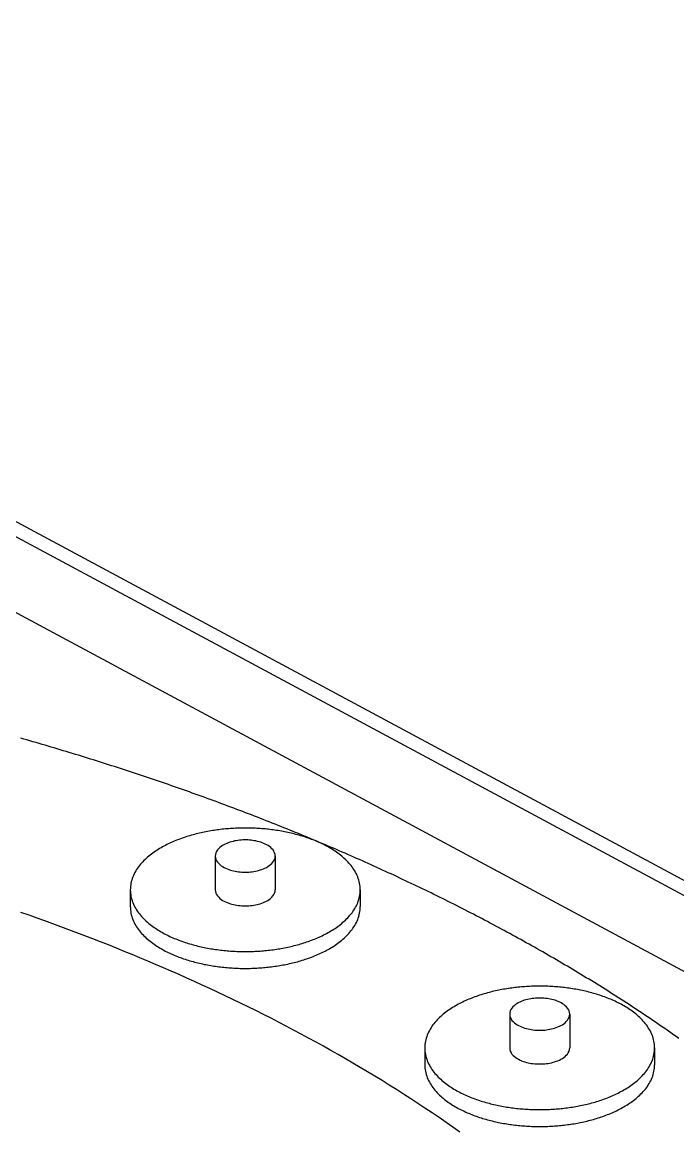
# Model space of a CAD drawing. Header units: millimetres. Extents: x 0 to 841, y 0 to 594.
# Drawn here: x 403.8 to 451.6, y 381.9 to 462.6 of the extents above; entities that cross this region are included whole.
import ezdxf

# ---------------------------------------------------------------- set-up
doc = ezdxf.new("R2010")
doc.units = ezdxf.units.MM
doc.layers.add('FINA', color=7, linetype='CONTINUOUS', lineweight=25)

msp = doc.modelspace()

# ---------------------------------------------------------------- linework, layer by layer
at = {"layer": 'FINA'}
for points in [[(335.5, 462.567), (599.5, 320.827)], [(334.469, 462.013), (598.469, 320.273)], [(389.943, 426.693), (506.009, 364.378)], [(451.682, 388.458), (451.494, 388.591), (451.305, 388.724), (451.116, 388.856), (450.927, 388.987), (450.738, 389.119), (450.548, 389.25), (450.359, 389.38), (450.169, 389.51), (449.978, 389.64), (449.788, 389.769), (449.597, 389.898), (449.406, 390.027), (449.214, 390.155), (449.022, 390.283), (448.831, 390.411), (448.638, 390.538), (448.446, 390.665), (448.253, 390.791), (448.06, 390.917), (447.867, 391.042), (447.674, 391.168), (447.48, 391.293), (447.286, 391.417), (447.092, 391.541), (446.898, 391.665), (446.703, 391.788), (446.509, 391.911), (446.314, 392.034), (446.118, 392.156), (445.923, 392.278), (445.727, 392.4), (445.531, 392.521), (445.335, 392.642), (445.139, 392.762), (444.942, 392.882), (444.745, 393.002), (444.548, 393.121), (444.351, 393.24), (444.153, 393.359), (443.956, 393.477), (443.758, 393.595), (443.56, 393.713), (443.361, 393.83), (443.163, 393.947), (442.964, 394.063), (442.765, 394.18), (442.566, 394.295), (442.367, 394.411), (442.167, 394.526), (441.967, 394.641), (441.767, 394.755), (441.567, 394.869), (441.367, 394.983), (441.166, 395.097), (440.966, 395.21), (440.765, 395.322), (440.564, 395.435), (440.362, 395.547), (440.161, 395.658), (439.959, 395.77), (439.757, 395.881), (439.555, 395.992), (439.353, 396.102), (439.15, 396.212), (438.948, 396.322), (438.745, 396.431), (438.542, 396.54), (438.339, 396.649), (438.136, 396.757), (437.932, 396.865), (437.729, 396.973), (437.525, 397.08), (437.321, 397.187), (437.116, 397.294), (436.912, 397.4), (436.708, 397.506), (436.503, 397.612), (436.298, 397.717), (436.093, 397.822), (435.888, 397.927), (435.682, 398.032), (435.477, 398.136), (435.271, 398.239), (435.065, 398.343), (434.859, 398.446), (434.653, 398.549), (434.447, 398.651), (434.24, 398.754), (434.034, 398.855), (433.827, 398.957), (433.62, 399.058), (433.413, 399.159), (433.206, 399.26), (432.998, 399.36), (432.791, 399.46), (432.583, 399.56), (432.375, 399.659), (432.167, 399.758), (431.959, 399.857), (431.751, 399.955), (431.542, 400.053), (431.334, 400.151), (431.125, 400.249), (430.916, 400.346), (430.707, 400.443), (430.498, 400.539), (430.288, 400.636), (430.079, 400.732), (429.869, 400.827), (429.66, 400.923), (429.45, 401.018), (429.24, 401.113), (429.03, 401.207), (428.819, 401.301), (428.609, 401.395), (428.399, 401.489), (428.188, 401.582), (427.977, 401.675), (427.766, 401.768), (427.555, 401.86), (427.344, 401.952), (427.133, 402.044), (426.921, 402.135), (426.71, 402.227), (426.498, 402.318), (426.286, 402.408), (426.074, 402.498), (425.862, 402.589), (425.65, 402.678), (425.438, 402.768), (425.225, 402.857), (425.013, 402.946), (424.8, 403.034), (424.587, 403.123), (424.374, 403.211), (424.161, 403.298), (423.948, 403.386), (423.735, 403.473), (423.521, 403.56), (423.308, 403.647), (423.094, 403.733), (422.881, 403.819), (422.667, 403.905), (422.453, 403.99), (422.239, 404.075), (422.025, 404.16), (421.81, 404.245), (421.596, 404.329), (421.381, 404.413), (421.167, 404.497), (420.952, 404.581), (420.737, 404.664), (420.522, 404.747), (420.307, 404.829), (420.092, 404.912), (419.877, 404.994), (419.662, 405.076), (419.446, 405.157), (419.231, 405.239), (419.015, 405.32), (418.799, 405.401), (418.583, 405.481), (418.367, 405.561), (418.151, 405.641), (417.935, 405.721), (417.719, 405.8), (417.502, 405.879), (417.286, 405.958), (417.069, 406.037), (416.853, 406.115), (416.636, 406.193), (416.419, 406.271), (416.202, 406.349), (415.985, 406.426), (415.768, 406.503), (415.551, 406.58), (415.333, 406.656), (415.116, 406.732), (414.899, 406.808), (414.681, 406.884), (414.463, 406.959), (414.245, 407.035), (414.028, 407.109), (413.81, 407.184), (413.592, 407.258), (413.373, 407.333), (413.155, 407.406), (412.937, 407.48), (412.718, 407.553), (412.5, 407.626), (412.281, 407.699), (412.063, 407.772), (411.844, 407.844), (411.625, 407.916), (411.406, 407.988), (411.187, 408.059), (410.968, 408.131), (410.749, 408.202), (410.53, 408.272), (410.31, 408.343), (410.091, 408.413), (409.871, 408.483), (409.652, 408.553), (409.432, 408.622), (409.212, 408.692), (408.993, 408.761), (408.773, 408.829), (408.553, 408.898), (408.333, 408.966), (408.113, 409.034), (407.892, 409.102), (407.672, 409.169), (407.452, 409.237), (407.231, 409.304), (407.011, 409.37), (406.79, 409.437), (406.57, 409.503), (406.349, 409.569), (406.128, 409.635), (405.907, 409.7), (405.686, 409.766), (405.465, 409.831), (405.244, 409.895), (405.023, 409.96), (404.802, 410.024), (404.58, 410.088), (404.359, 410.152), (404.138, 410.216), (403.916, 410.279), (403.694, 410.342)], [(428.451, 399.292), (428.448, 399.412), (428.439, 399.532), (428.424, 399.651), (428.403, 399.77), (428.377, 399.888), (428.345, 400.004), (428.308, 400.118), (428.266, 400.231), (428.22, 400.342), (428.168, 400.451), (428.113, 400.558), (428.053, 400.662), (427.99, 400.764), (427.923, 400.864), (427.852, 400.962), (427.779, 401.058), (427.703, 401.151), (427.624, 401.242), (427.542, 401.33), (427.458, 401.417), (427.372, 401.501), (427.284, 401.583), (427.194, 401.663), (427.102, 401.74), (427.009, 401.816), (426.913, 401.89), (426.817, 401.962), (426.719, 402.032), (426.62, 402.1), (426.519, 402.166), (426.418, 402.231), (426.315, 402.294), (426.211, 402.355), (426.106, 402.414), (426.001, 402.472), (425.894, 402.528), (425.787, 402.583), (425.679, 402.636), (425.57, 402.688), (425.461, 402.738), (425.351, 402.787), (425.24, 402.834), (425.129, 402.88), (425.017, 402.925), (424.905, 402.968), (424.792, 403.01), (424.679, 403.051), (424.565, 403.091), (424.451, 403.129), (424.337, 403.166), (424.222, 403.202), (424.106, 403.237), (423.991, 403.27), (423.875, 403.303), (423.758, 403.334), (423.642, 403.364), (423.525, 403.393), (423.408, 403.421), (423.291, 403.448), (423.173, 403.473), (423.055, 403.498), (422.937, 403.522), (422.819, 403.544), (422.7, 403.566), (422.582, 403.586), (422.463, 403.606), (422.344, 403.624), (422.225, 403.642), (422.106, 403.659), (421.986, 403.674), (421.867, 403.689), (421.747, 403.702), (421.628, 403.715), (421.508, 403.727), (421.388, 403.738), (421.268, 403.747), (421.148, 403.756), (421.028, 403.764), (420.907, 403.771), (420.787, 403.777), (420.667, 403.782), (420.547, 403.787), (420.426, 403.79), (420.306, 403.792), (420.186, 403.793), (420.065, 403.794), (419.945, 403.793), (419.824, 403.792), (419.704, 403.79), (419.584, 403.787), (419.463, 403.782), (419.343, 403.777), (419.223, 403.771), (419.103, 403.764), (418.982, 403.756), (418.862, 403.747), (418.742, 403.738), (418.623, 403.727), (418.503, 403.715), (418.383, 403.702), (418.263, 403.689), (418.144, 403.674), (418.025, 403.659), (417.905, 403.642), (417.786, 403.624), (417.667, 403.606), (417.548, 403.586), (417.43, 403.566), (417.311, 403.544), (417.193, 403.522), (417.075, 403.498), (416.957, 403.473), (416.84, 403.448), (416.722, 403.421), (416.605, 403.393), (416.488, 403.364), (416.372, 403.334), (416.255, 403.303), (416.14, 403.27), (416.024, 403.237), (415.909, 403.202), (415.794, 403.166), (415.679, 403.129), (415.565, 403.091), (415.451, 403.051), (415.338, 403.01), (415.225, 402.968), (415.113, 402.925), (415.001, 402.88), (414.89, 402.834), (414.779, 402.787), (414.669, 402.738), (414.56, 402.688), (414.451, 402.636), (414.343, 402.583), (414.236, 402.528), (414.129, 402.472), (414.024, 402.414), (413.919, 402.355), (413.815, 402.294), (413.713, 402.231), (413.611, 402.166), (413.511, 402.1), (413.411, 402.032), (413.313, 401.962), (413.217, 401.89), (413.122, 401.816), (413.028, 401.74), (412.936, 401.663), (412.846, 401.583), (412.758, 401.501), (412.672, 401.417), (412.588, 401.33), (412.507, 401.242), (412.428, 401.151), (412.351, 401.058), (412.278, 400.962), (412.208, 400.864), (412.141, 400.764), (412.077, 400.662), (412.018, 400.558), (411.962, 400.451), (411.911, 400.342), (411.864, 400.231), (411.822, 400.118), (411.785, 400.004), (411.753, 399.888), (411.727, 399.77), (411.706, 399.651), (411.691, 399.532), (411.682, 399.412), (411.679, 399.292)], [(422.253, 401.752), (422.241, 401.872), (422.209, 401.987), (422.157, 402.095), (422.091, 402.195), (422.013, 402.287), (421.926, 402.37), (421.833, 402.444), (421.734, 402.512), (421.63, 402.573), (421.523, 402.628), (421.414, 402.677), (421.302, 402.721), (421.189, 402.76), (421.074, 402.795), (420.958, 402.825), (420.84, 402.851), (420.722, 402.873), (420.604, 402.891), (420.485, 402.905), (420.365, 402.916), (420.245, 402.923), (420.125, 402.926), (420.005, 402.926), (419.885, 402.923), (419.765, 402.916), (419.646, 402.905), (419.527, 402.891), (419.408, 402.873), (419.29, 402.851), (419.173, 402.825), (419.057, 402.795), (418.942, 402.76), (418.828, 402.721), (418.716, 402.677), (418.607, 402.628), (418.5, 402.573), (418.397, 402.512), (418.298, 402.444), (418.204, 402.37), (418.117, 402.287), (418.039, 402.195), (417.973, 402.095), (417.922, 401.987), (417.889, 401.872), (417.878, 401.752)], [(417.878, 401.752), (417.889, 401.63), (417.924, 401.512), (417.977, 401.402), (418.046, 401.3), (418.127, 401.208), (418.217, 401.124), (418.314, 401.049), (418.416, 400.981), (418.523, 400.92), (418.633, 400.865), (418.745, 400.816), (418.86, 400.772), (418.977, 400.734), (419.095, 400.7), (419.214, 400.67), (419.334, 400.645), (419.456, 400.624), (419.577, 400.607), (419.699, 400.594), (419.822, 400.585), (419.945, 400.58), (420.068, 400.578), (420.19, 400.58), (420.313, 400.585), (420.436, 400.595), (420.558, 400.608), (420.68, 400.625), (420.801, 400.646), (420.921, 400.671), (421.04, 400.701), (421.158, 400.735), (421.275, 400.774), (421.39, 400.818), (421.502, 400.867), (421.612, 400.922)], [(417.878, 401.752), (417.878, 399.292)], [(421.612, 400.922), (421.718, 400.983), (421.82, 401.051), (421.916, 401.126), (422.005, 401.21), (422.086, 401.302), (422.154, 401.403), (422.207, 401.513), (422.241, 401.631), (422.253, 401.752)], [(422.253, 401.752), (422.253, 399.292)], [(411.679, 399.292), (411.682, 399.171), (411.691, 399.051), (411.706, 398.932), (411.727, 398.813), (411.753, 398.696), (411.785, 398.58), (411.822, 398.465), (411.864, 398.353), (411.91, 398.242), (411.962, 398.133), (412.017, 398.026), (412.077, 397.922), (412.14, 397.819), (412.207, 397.719), (412.277, 397.622), (412.351, 397.526), (412.427, 397.433), (412.506, 397.342), (412.587, 397.254), (412.671, 397.167), (412.757, 397.083), (412.845, 397.001), (412.935, 396.921), (413.027, 396.844), (413.121, 396.768), (413.216, 396.694), (413.312, 396.622), (413.41, 396.552), (413.509, 396.484), (413.61, 396.418), (413.711, 396.353), (413.814, 396.29), (413.918, 396.229), (414.022, 396.17), (414.128, 396.112), (414.234, 396.056), (414.341, 396.001), (414.449, 395.948), (414.558, 395.896), (414.667, 395.846), (414.777, 395.797), (414.888, 395.75), (414.999, 395.704), (415.111, 395.659), (415.223, 395.616), (415.336, 395.574), (415.449, 395.533), (415.563, 395.493), (415.677, 395.455), (415.791, 395.418), (415.906, 395.382), (416.021, 395.347), (416.137, 395.314), (416.253, 395.281), (416.369, 395.25), (416.486, 395.22), (416.602, 395.191), (416.719, 395.163), (416.837, 395.136), (416.954, 395.111), (417.072, 395.086), (417.19, 395.062), (417.308, 395.04), (417.427, 395.018), (417.545, 394.997), (417.664, 394.978), (417.783, 394.959), (417.902, 394.942), (418.021, 394.925), (418.14, 394.91), (418.26, 394.895), (418.379, 394.881), (418.499, 394.869), (418.619, 394.857), (418.739, 394.846), (418.859, 394.836), (418.979, 394.827), (419.099, 394.819), (419.219, 394.812), (419.339, 394.806), (419.459, 394.801), (419.58, 394.797), (419.7, 394.794), (419.82, 394.791), (419.94, 394.79), (420.061, 394.789), (420.181, 394.79), (420.301, 394.791), (420.422, 394.793), (420.542, 394.797), (420.662, 394.801), (420.783, 394.806), (420.903, 394.812), (421.023, 394.819), (421.143, 394.827), (421.263, 394.835), (421.383, 394.845), (421.503, 394.856), (421.623, 394.868), (421.742, 394.88), (421.862, 394.894), (421.981, 394.908), (422.101, 394.924), (422.22, 394.94), (422.339, 394.958), (422.458, 394.976), (422.577, 394.996), (422.695, 395.016), (422.814, 395.038), (422.932, 395.061), (423.05, 395.084), (423.168, 395.109), (423.285, 395.134), (423.402, 395.161), (423.519, 395.189), (423.636, 395.218), (423.753, 395.248), (423.869, 395.279), (423.985, 395.311), (424.101, 395.345), (424.216, 395.38), (424.331, 395.415), (424.445, 395.452), (424.559, 395.49), (424.673, 395.53), (424.786, 395.571), (424.899, 395.613), (425.011, 395.656), (425.123, 395.7), (425.234, 395.746), (425.345, 395.794), (425.455, 395.842), (425.564, 395.893), (425.673, 395.944), (425.781, 395.997), (425.888, 396.052), (425.995, 396.108)], [(411.679, 399.292), (411.679, 398.061)], [(417.878, 399.292), (417.889, 399.17), (417.924, 399.052), (417.977, 398.941), (418.046, 398.84), (418.127, 398.747), (418.217, 398.663), (418.314, 398.588), (418.416, 398.52), (418.523, 398.459), (418.633, 398.404), (418.745, 398.355), (418.86, 398.311), (418.977, 398.273), (419.095, 398.239), (419.214, 398.21), (419.334, 398.185), (419.456, 398.164), (419.577, 398.147), (419.699, 398.134), (419.822, 398.124), (419.945, 398.119), (420.068, 398.117), (420.19, 398.119), (420.313, 398.125), (420.436, 398.134), (420.558, 398.147), (420.68, 398.164), (420.801, 398.185), (420.921, 398.211), (421.04, 398.24), (421.158, 398.274), (421.275, 398.313), (421.39, 398.357), (421.502, 398.406), (421.612, 398.461)], [(421.612, 398.461), (421.718, 398.522), (421.82, 398.59), (421.916, 398.666), (422.005, 398.749), (422.086, 398.841), (422.154, 398.943), (422.207, 399.053), (422.241, 399.17), (422.253, 399.292)], [(425.995, 396.108), (426.101, 396.166), (426.206, 396.225), (426.309, 396.286), (426.412, 396.349), (426.514, 396.414), (426.615, 396.48), (426.714, 396.548), (426.813, 396.618), (426.909, 396.69), (427.005, 396.764), (427.098, 396.84), (427.191, 396.918), (427.281, 396.998), (427.369, 397.08), (427.455, 397.164), (427.54, 397.25), (427.621, 397.339), (427.7, 397.43), (427.777, 397.523), (427.851, 397.619), (427.921, 397.717), (427.988, 397.817), (428.052, 397.919), (428.112, 398.024), (428.167, 398.131), (428.219, 398.24), (428.266, 398.351), (428.308, 398.464), (428.345, 398.578), (428.377, 398.695), (428.403, 398.812), (428.424, 398.931), (428.439, 399.051), (428.448, 399.171), (428.451, 399.292)], [(428.451, 399.292), (428.451, 398.061)], [(411.679, 398.061), (411.682, 397.941), (411.691, 397.821), (411.706, 397.702), (411.727, 397.583), (411.753, 397.466), (411.785, 397.35), (411.822, 397.235), (411.864, 397.122), (411.91, 397.011), (411.962, 396.903), (412.017, 396.796), (412.077, 396.691), (412.14, 396.589), (412.207, 396.489), (412.277, 396.391), (412.351, 396.296), (412.427, 396.203), (412.506, 396.112), (412.587, 396.023), (412.671, 395.937), (412.757, 395.853), (412.845, 395.771), (412.935, 395.691), (413.027, 395.613), (413.121, 395.537), (413.216, 395.464), (413.312, 395.392), (413.41, 395.322), (413.509, 395.254), (413.61, 395.187), (413.711, 395.123), (413.814, 395.06), (413.918, 394.999), (414.022, 394.94), (414.128, 394.882), (414.234, 394.825), (414.341, 394.771), (414.449, 394.718), (414.558, 394.666), (414.667, 394.616), (414.777, 394.567), (414.888, 394.519), (414.999, 394.473), (415.111, 394.429), (415.223, 394.385), (415.336, 394.343), (415.449, 394.302), (415.563, 394.263), (415.677, 394.225), (415.791, 394.188), (415.906, 394.152), (416.021, 394.117), (416.137, 394.083), (416.253, 394.051), (416.369, 394.02), (416.486, 393.99), (416.602, 393.961), (416.719, 393.933), (416.837, 393.906), (416.954, 393.88), (417.072, 393.855), (417.19, 393.832), (417.308, 393.809), (417.427, 393.788), (417.545, 393.767), (417.664, 393.747), (417.783, 393.729), (417.902, 393.711), (418.021, 393.695), (418.14, 393.679), (418.26, 393.664), (418.379, 393.651), (418.499, 393.638), (418.619, 393.626), (418.739, 393.616), (418.859, 393.606), (418.979, 393.597), (419.099, 393.589), (419.219, 393.582), (419.339, 393.576), (419.459, 393.571), (419.58, 393.566), (419.7, 393.563), (419.82, 393.561), (419.94, 393.559), (420.061, 393.559), (420.181, 393.559), (420.301, 393.561), (420.422, 393.563), (420.542, 393.566), (420.662, 393.57), (420.783, 393.575), (420.903, 393.581), (421.023, 393.588), (421.143, 393.596), (421.263, 393.605), (421.383, 393.615), (421.503, 393.626), (421.623, 393.637), (421.742, 393.65), (421.862, 393.663), (421.981, 393.678), (422.101, 393.694), (422.22, 393.71), (422.339, 393.728), (422.458, 393.746), (422.577, 393.766), (422.695, 393.786), (422.814, 393.808), (422.932, 393.83), (423.05, 393.854), (423.168, 393.878), (423.285, 393.904), (423.402, 393.931), (423.519, 393.959), (423.636, 393.988), (423.753, 394.018), (423.869, 394.049), (423.985, 394.081), (424.101, 394.115), (424.216, 394.149), (424.331, 394.185), (424.445, 394.222), (424.559, 394.26), (424.673, 394.3), (424.786, 394.34), (424.899, 394.382), (425.011, 394.426), (425.123, 394.47), (425.234, 394.516), (425.345, 394.563), (425.455, 394.612), (425.564, 394.662), (425.673, 394.714), (425.781, 394.767), (425.888, 394.821), (425.995, 394.878)], [(425.995, 394.878), (426.101, 394.935), (426.206, 394.995), (426.309, 395.056), (426.412, 395.119), (426.514, 395.183), (426.615, 395.25), (426.714, 395.318), (426.813, 395.388), (426.909, 395.46), (427.005, 395.534), (427.098, 395.609), (427.191, 395.687), (427.281, 395.767), (427.369, 395.849), (427.455, 395.934), (427.54, 396.02), (427.621, 396.109), (427.7, 396.2), (427.777, 396.293), (427.851, 396.388), (427.921, 396.486), (427.988, 396.586), (428.052, 396.689), (428.112, 396.793), (428.167, 396.9), (428.219, 397.009), (428.266, 397.12), (428.308, 397.233), (428.345, 397.348), (428.377, 397.464), (428.403, 397.582), (428.424, 397.701), (428.439, 397.82), (428.448, 397.941), (428.451, 398.061)], [(435.724, 381.614), (435.218, 381.972), (434.711, 382.327), (434.201, 382.678), (433.689, 383.027), (433.174, 383.372), (432.658, 383.714), (432.139, 384.052), (431.619, 384.388), (431.096, 384.72), (430.571, 385.05), (430.045, 385.376), (429.517, 385.7), (428.987, 386.02), (428.455, 386.337), (427.921, 386.652), (427.385, 386.963), (426.848, 387.271), (426.309, 387.577), (425.769, 387.88), (425.227, 388.179), (424.683, 388.476), (424.138, 388.77), (423.592, 389.062), (423.044, 389.35), (422.494, 389.636), (421.943, 389.919), (421.391, 390.2), (420.837, 390.477), (420.282, 390.752), (419.726, 391.025), (419.168, 391.294), (418.609, 391.561), (418.049, 391.826), (417.488, 392.088), (416.925, 392.347), (416.362, 392.604), (415.797, 392.858), (415.231, 393.11), (414.664, 393.359), (414.096, 393.606), (413.527, 393.85), (412.956, 394.092), (412.385, 394.331), (411.813, 394.568), (411.24, 394.803), (410.665, 395.035), (410.09, 395.265), (409.514, 395.492), (408.937, 395.717), (408.359, 395.94), (407.78, 396.161), (407.2, 396.379), (406.62, 396.595), (406.038, 396.808), (405.456, 397.02), (404.873, 397.229), (404.289, 397.436), (403.705, 397.64)], [(435.724, 381.614), (435.218, 381.972), (434.711, 382.327), (434.201, 382.678), (433.689, 383.027), (433.174, 383.372), (432.658, 383.714), (432.139, 384.052), (431.619, 384.388), (431.096, 384.72), (430.571, 385.05), (430.045, 385.376), (429.517, 385.7), (428.987, 386.02), (428.455, 386.337), (427.921, 386.652), (427.385, 386.963), (426.848, 387.271), (426.309, 387.577), (425.769, 387.88), (425.227, 388.179), (424.683, 388.476), (424.138, 388.77), (423.592, 389.062), (423.044, 389.35), (422.494, 389.636), (421.943, 389.919), (421.391, 390.2), (420.837, 390.477), (420.282, 390.752), (419.726, 391.025), (419.168, 391.294), (418.609, 391.561), (418.049, 391.826), (417.488, 392.088), (416.925, 392.347), (416.362, 392.604), (415.797, 392.858), (415.231, 393.11), (414.664, 393.359), (414.096, 393.606), (413.527, 393.85), (412.956, 394.092), (412.385, 394.331), (411.813, 394.568), (411.24, 394.803), (410.665, 395.035), (410.09, 395.265), (409.514, 395.492), (408.937, 395.717), (408.359, 395.94), (407.78, 396.161), (407.2, 396.379), (406.62, 396.595), (406.038, 396.808), (405.456, 397.02), (404.873, 397.229), (404.289, 397.436), (403.705, 397.64)], [(449.927, 387.761), (449.924, 387.882), (449.915, 388.002), (449.9, 388.121), (449.88, 388.24), (449.853, 388.357), (449.822, 388.473), (449.785, 388.588), (449.743, 388.701), (449.696, 388.811), (449.644, 388.92), (449.589, 389.027), (449.529, 389.132), (449.466, 389.234), (449.399, 389.334), (449.329, 389.432), (449.255, 389.527), (449.179, 389.62), (449.1, 389.711), (449.018, 389.8), (448.934, 389.886), (448.848, 389.97), (448.76, 390.052), (448.67, 390.132), (448.578, 390.21), (448.485, 390.286), (448.39, 390.36), (448.293, 390.431), (448.195, 390.501), (448.096, 390.57), (447.995, 390.636), (447.894, 390.7), (447.791, 390.763), (447.687, 390.824), (447.583, 390.884), (447.477, 390.942), (447.371, 390.998), (447.263, 391.052), (447.155, 391.106), (447.047, 391.157), (446.937, 391.208), (446.827, 391.256), (446.717, 391.304), (446.605, 391.35), (446.493, 391.395), (446.381, 391.438), (446.268, 391.48), (446.155, 391.521), (446.041, 391.56), (445.927, 391.599), (445.813, 391.636), (445.698, 391.672), (445.583, 391.706), (445.467, 391.74), (445.351, 391.772), (445.235, 391.803), (445.118, 391.833), (445.001, 391.862), (444.884, 391.89), (444.767, 391.917), (444.649, 391.943), (444.531, 391.968), (444.413, 391.991), (444.295, 392.014), (444.177, 392.035), (444.058, 392.056), (443.939, 392.075), (443.82, 392.094), (443.701, 392.112), (443.582, 392.128), (443.463, 392.144), (443.343, 392.158), (443.223, 392.172), (443.104, 392.185), (442.984, 392.196), (442.864, 392.207), (442.744, 392.217), (442.624, 392.226), (442.504, 392.234), (442.384, 392.241), (442.263, 392.247), (442.143, 392.252), (442.023, 392.256), (441.902, 392.259), (441.782, 392.262), (441.662, 392.263), (441.541, 392.263), (441.421, 392.263), (441.301, 392.262), (441.18, 392.259), (441.06, 392.256), (440.94, 392.252), (440.819, 392.247), (440.699, 392.241), (440.579, 392.234), (440.459, 392.226), (440.339, 392.217), (440.219, 392.207), (440.099, 392.196), (439.979, 392.185), (439.859, 392.172), (439.74, 392.158), (439.62, 392.144), (439.501, 392.128), (439.381, 392.112), (439.262, 392.094), (439.143, 392.075), (439.025, 392.056), (438.906, 392.035), (438.788, 392.014), (438.669, 391.991), (438.551, 391.968), (438.433, 391.943), (438.316, 391.917), (438.198, 391.89), (438.081, 391.862), (437.965, 391.833), (437.848, 391.803), (437.732, 391.772), (437.616, 391.74), (437.5, 391.706), (437.385, 391.672), (437.27, 391.636), (437.155, 391.599), (437.041, 391.56), (436.927, 391.521), (436.814, 391.48), (436.701, 391.438), (436.589, 391.395), (436.477, 391.35), (436.366, 391.304), (436.255, 391.256), (436.145, 391.208), (436.036, 391.157), (435.927, 391.106), (435.819, 391.052), (435.712, 390.998), (435.606, 390.942), (435.5, 390.884), (435.395, 390.824), (435.292, 390.763), (435.189, 390.7), (435.087, 390.636), (434.987, 390.57), (434.887, 390.501), (434.79, 390.431), (434.693, 390.36), (434.598, 390.286), (434.504, 390.21), (434.412, 390.132), (434.322, 390.052), (434.234, 389.97), (434.148, 389.886), (434.064, 389.8), (433.983, 389.711), (433.904, 389.62), (433.827, 389.527), (433.754, 389.432), (433.684, 389.334), (433.617, 389.234), (433.553, 389.132), (433.494, 389.027), (433.438, 388.92), (433.387, 388.811), (433.34, 388.701), (433.298, 388.588), (433.261, 388.473), (433.229, 388.357), (433.203, 388.24), (433.182, 388.121), (433.167, 388.002), (433.158, 387.882), (433.155, 387.761)], [(443.729, 390.222), (443.718, 390.341), (443.685, 390.457), (443.634, 390.565), (443.567, 390.665), (443.489, 390.756), (443.403, 390.839), (443.309, 390.914), (443.21, 390.982), (443.106, 391.043), (443, 391.097), (442.89, 391.147), (442.778, 391.191), (442.665, 391.23), (442.55, 391.264), (442.434, 391.294), (442.317, 391.32), (442.199, 391.342), (442.08, 391.36), (441.961, 391.375), (441.841, 391.385), (441.721, 391.392), (441.601, 391.396), (441.481, 391.396), (441.361, 391.392), (441.241, 391.385), (441.122, 391.375), (441.003, 391.36), (440.884, 391.342), (440.766, 391.32), (440.649, 391.294), (440.533, 391.264), (440.418, 391.23), (440.304, 391.191), (440.193, 391.147), (440.083, 391.097), (439.976, 391.043), (439.873, 390.982), (439.774, 390.914), (439.68, 390.839), (439.593, 390.756), (439.515, 390.665), (439.449, 390.565), (439.398, 390.457), (439.365, 390.341), (439.354, 390.222)], [(439.354, 390.222), (439.366, 390.1), (439.4, 389.982), (439.453, 389.872), (439.522, 389.77), (439.603, 389.677), (439.693, 389.594), (439.79, 389.518), (439.892, 389.45), (439.999, 389.389), (440.109, 389.334), (440.221, 389.285), (440.336, 389.242), (440.453, 389.203), (440.571, 389.169), (440.69, 389.14), (440.811, 389.115), (440.932, 389.094), (441.053, 389.077), (441.176, 389.064), (441.298, 389.055), (441.421, 389.049), (441.544, 389.047), (441.667, 389.049), (441.789, 389.055), (441.912, 389.064), (442.034, 389.078), (442.156, 389.095), (442.277, 389.116), (442.397, 389.141), (442.516, 389.171), (442.634, 389.205), (442.751, 389.243), (442.866, 389.287), (442.978, 389.336), (443.088, 389.391)], [(439.354, 390.222), (439.354, 387.761)], [(443.088, 389.391), (443.194, 389.453), (443.296, 389.52), (443.392, 389.596), (443.481, 389.679), (443.562, 389.772), (443.63, 389.873), (443.683, 389.983), (443.717, 390.1), (443.729, 390.222)], [(443.729, 390.222), (443.729, 387.761)], [(433.155, 387.761), (433.158, 387.641), (433.167, 387.521), (433.182, 387.401), (433.203, 387.283), (433.229, 387.166), (433.261, 387.049), (433.298, 386.935), (433.34, 386.822), (433.387, 386.711), (433.438, 386.602), (433.494, 386.496), (433.553, 386.391), (433.616, 386.289), (433.683, 386.189), (433.754, 386.091), (433.827, 385.996), (433.903, 385.903), (433.982, 385.812), (434.064, 385.723), (434.147, 385.637), (434.233, 385.553), (434.322, 385.471), (434.412, 385.391), (434.503, 385.313), (434.597, 385.237), (434.692, 385.164), (434.788, 385.092), (434.886, 385.022), (434.986, 384.954), (435.086, 384.887), (435.188, 384.823), (435.29, 384.76), (435.394, 384.699), (435.498, 384.639), (435.604, 384.582), (435.71, 384.525), (435.818, 384.471), (435.926, 384.417), (436.034, 384.366), (436.144, 384.316), (436.254, 384.267), (436.364, 384.219), (436.475, 384.173), (436.587, 384.129), (436.699, 384.085), (436.812, 384.043), (436.925, 384.002), (437.039, 383.963), (437.153, 383.925), (437.267, 383.887), (437.382, 383.852), (437.498, 383.817), (437.613, 383.783), (437.729, 383.751), (437.845, 383.72), (437.962, 383.69), (438.079, 383.661), (438.196, 383.633), (438.313, 383.606), (438.43, 383.58), (438.548, 383.555), (438.666, 383.532), (438.784, 383.509), (438.903, 383.488), (439.021, 383.467), (439.14, 383.447), (439.259, 383.429), (439.378, 383.411), (439.497, 383.395), (439.617, 383.379), (439.736, 383.364), (439.856, 383.351), (439.975, 383.338), (440.095, 383.326), (440.215, 383.316), (440.335, 383.306), (440.455, 383.297), (440.575, 383.289), (440.695, 383.282), (440.815, 383.276), (440.935, 383.271), (441.056, 383.266), (441.176, 383.263), (441.296, 383.261), (441.417, 383.259), (441.537, 383.259), (441.657, 383.259), (441.778, 383.261), (441.898, 383.263), (442.018, 383.266), (442.139, 383.27), (442.259, 383.275), (442.379, 383.281), (442.499, 383.288), (442.619, 383.296), (442.739, 383.305), (442.859, 383.315), (442.979, 383.326), (443.099, 383.337), (443.218, 383.35), (443.338, 383.363), (443.457, 383.378), (443.577, 383.394), (443.696, 383.41), (443.815, 383.428), (443.934, 383.446), (444.053, 383.466), (444.171, 383.486), (444.29, 383.508), (444.408, 383.53), (444.526, 383.554), (444.644, 383.578), (444.761, 383.604), (444.879, 383.631), (444.996, 383.659), (445.112, 383.688), (445.229, 383.718), (445.345, 383.749), (445.461, 383.781), (445.577, 383.814), (445.692, 383.849), (445.807, 383.885), (445.921, 383.922), (446.036, 383.96), (446.149, 383.999), (446.262, 384.04), (446.375, 384.082), (446.488, 384.125), (446.599, 384.17), (446.711, 384.216), (446.821, 384.263), (446.931, 384.312), (447.041, 384.362), (447.149, 384.414), (447.257, 384.467), (447.365, 384.521), (447.471, 384.578)], [(433.155, 387.761), (433.155, 386.531)], [(439.354, 387.761), (439.366, 387.639), (439.4, 387.521), (439.453, 387.411), (439.522, 387.309), (439.603, 387.217), (439.693, 387.133), (439.79, 387.057), (439.892, 386.989), (439.999, 386.928), (440.109, 386.874), (440.221, 386.825), (440.336, 386.781), (440.453, 386.742), (440.571, 386.708), (440.69, 386.679), (440.811, 386.654), (440.932, 386.633), (441.053, 386.616), (441.176, 386.603), (441.298, 386.594), (441.421, 386.588), (441.544, 386.587), (441.667, 386.589), (441.789, 386.594), (441.912, 386.604), (442.034, 386.617), (442.156, 386.634), (442.277, 386.655), (442.397, 386.68), (442.516, 386.71), (442.634, 386.744), (442.751, 386.783), (442.866, 386.826), (442.978, 386.876), (443.088, 386.931)], [(443.088, 386.931), (443.194, 386.992), (443.296, 387.06), (443.392, 387.135), (443.481, 387.219), (443.562, 387.311), (443.63, 387.412), (443.683, 387.522), (443.717, 387.64), (443.729, 387.761)], [(447.471, 384.578), (447.577, 384.635), (447.682, 384.695), (447.786, 384.756), (447.889, 384.819), (447.99, 384.883), (448.091, 384.95), (448.191, 385.018), (448.289, 385.088), (448.386, 385.16), (448.481, 385.234), (448.575, 385.309), (448.667, 385.387), (448.757, 385.467), (448.845, 385.549), (448.932, 385.633), (449.016, 385.72), (449.097, 385.809), (449.177, 385.899), (449.253, 385.993), (449.327, 386.088), (449.397, 386.186), (449.464, 386.286), (449.528, 386.389), (449.588, 386.493), (449.644, 386.6), (449.695, 386.709), (449.742, 386.82), (449.784, 386.933), (449.821, 387.048), (449.853, 387.164), (449.88, 387.282), (449.9, 387.401), (449.915, 387.52), (449.924, 387.641), (449.927, 387.761)], [(449.927, 387.761), (449.927, 386.531)], [(433.155, 386.531), (433.158, 386.41), (433.167, 386.291), (433.182, 386.171), (433.203, 386.053), (433.229, 385.935), (433.261, 385.819), (433.298, 385.705), (433.34, 385.592), (433.387, 385.481), (433.438, 385.372), (433.494, 385.265), (433.553, 385.161), (433.616, 385.059), (433.683, 384.959), (433.754, 384.861), (433.827, 384.765), (433.903, 384.672), (433.982, 384.581), (434.064, 384.493), (434.147, 384.407), (434.233, 384.322), (434.322, 384.24), (434.412, 384.161), (434.503, 384.083), (434.597, 384.007), (434.692, 383.933), (434.788, 383.861), (434.886, 383.791), (434.986, 383.723), (435.086, 383.657), (435.188, 383.592), (435.29, 383.53), (435.394, 383.469), (435.498, 383.409), (435.604, 383.351), (435.71, 383.295), (435.818, 383.24), (435.926, 383.187), (436.034, 383.135), (436.144, 383.085), (436.254, 383.036), (436.364, 382.989), (436.475, 382.943), (436.587, 382.898), (436.699, 382.855), (436.812, 382.813), (436.925, 382.772), (437.039, 382.732), (437.153, 382.694), (437.267, 382.657), (437.382, 382.621), (437.498, 382.586), (437.613, 382.553), (437.729, 382.521), (437.845, 382.489), (437.962, 382.459), (438.079, 382.43), (438.196, 382.402), (438.313, 382.375), (438.43, 382.35), (438.548, 382.325), (438.666, 382.301), (438.784, 382.279), (438.903, 382.257), (439.021, 382.237), (439.14, 382.217), (439.259, 382.198), (439.378, 382.181), (439.497, 382.164), (439.617, 382.149), (439.736, 382.134), (439.856, 382.12), (439.975, 382.108), (440.095, 382.096), (440.215, 382.085), (440.335, 382.075), (440.455, 382.066), (440.575, 382.058), (440.695, 382.051), (440.815, 382.045), (440.935, 382.04), (441.056, 382.036), (441.176, 382.033), (441.296, 382.03), (441.417, 382.029), (441.537, 382.028), (441.657, 382.029), (441.778, 382.03), (441.898, 382.033), (442.018, 382.036), (442.139, 382.04), (442.259, 382.045), (442.379, 382.051), (442.499, 382.058), (442.619, 382.066), (442.739, 382.075), (442.859, 382.084), (442.979, 382.095), (443.099, 382.107), (443.218, 382.119), (443.338, 382.133), (443.457, 382.148), (443.577, 382.163), (443.696, 382.18), (443.815, 382.197), (443.934, 382.216), (444.053, 382.235), (444.171, 382.256), (444.29, 382.277), (444.408, 382.3), (444.526, 382.323), (444.644, 382.348), (444.761, 382.374), (444.879, 382.4), (444.996, 382.428), (445.112, 382.457), (445.229, 382.487), (445.345, 382.518), (445.461, 382.551), (445.577, 382.584), (445.692, 382.619), (445.807, 382.654), (445.921, 382.691), (446.036, 382.73), (446.149, 382.769), (446.262, 382.81), (446.375, 382.852), (446.488, 382.895), (446.599, 382.94), (446.711, 382.986), (446.821, 383.033), (446.931, 383.082), (447.041, 383.132), (447.149, 383.183), (447.257, 383.236), (447.365, 383.291), (447.471, 383.347)], [(447.471, 383.347), (447.577, 383.405), (447.682, 383.464), (447.786, 383.526), (447.889, 383.588), (447.99, 383.653), (448.091, 383.719), (448.191, 383.787), (448.289, 383.857), (448.386, 383.929), (448.481, 384.003), (448.575, 384.079), (448.667, 384.157), (448.757, 384.237), (448.845, 384.319), (448.932, 384.403), (449.016, 384.49), (449.097, 384.578), (449.177, 384.669), (449.253, 384.762), (449.327, 384.858), (449.397, 384.956), (449.464, 385.056), (449.528, 385.158), (449.588, 385.263), (449.644, 385.37), (449.695, 385.479), (449.742, 385.59), (449.784, 385.703), (449.821, 385.818), (449.853, 385.934), (449.88, 386.052), (449.9, 386.17), (449.915, 386.29), (449.924, 386.41), (449.927, 386.531)]]:
    msp.add_lwpolyline(points, dxfattribs=at)

doc.saveas('drawing.dxf')
